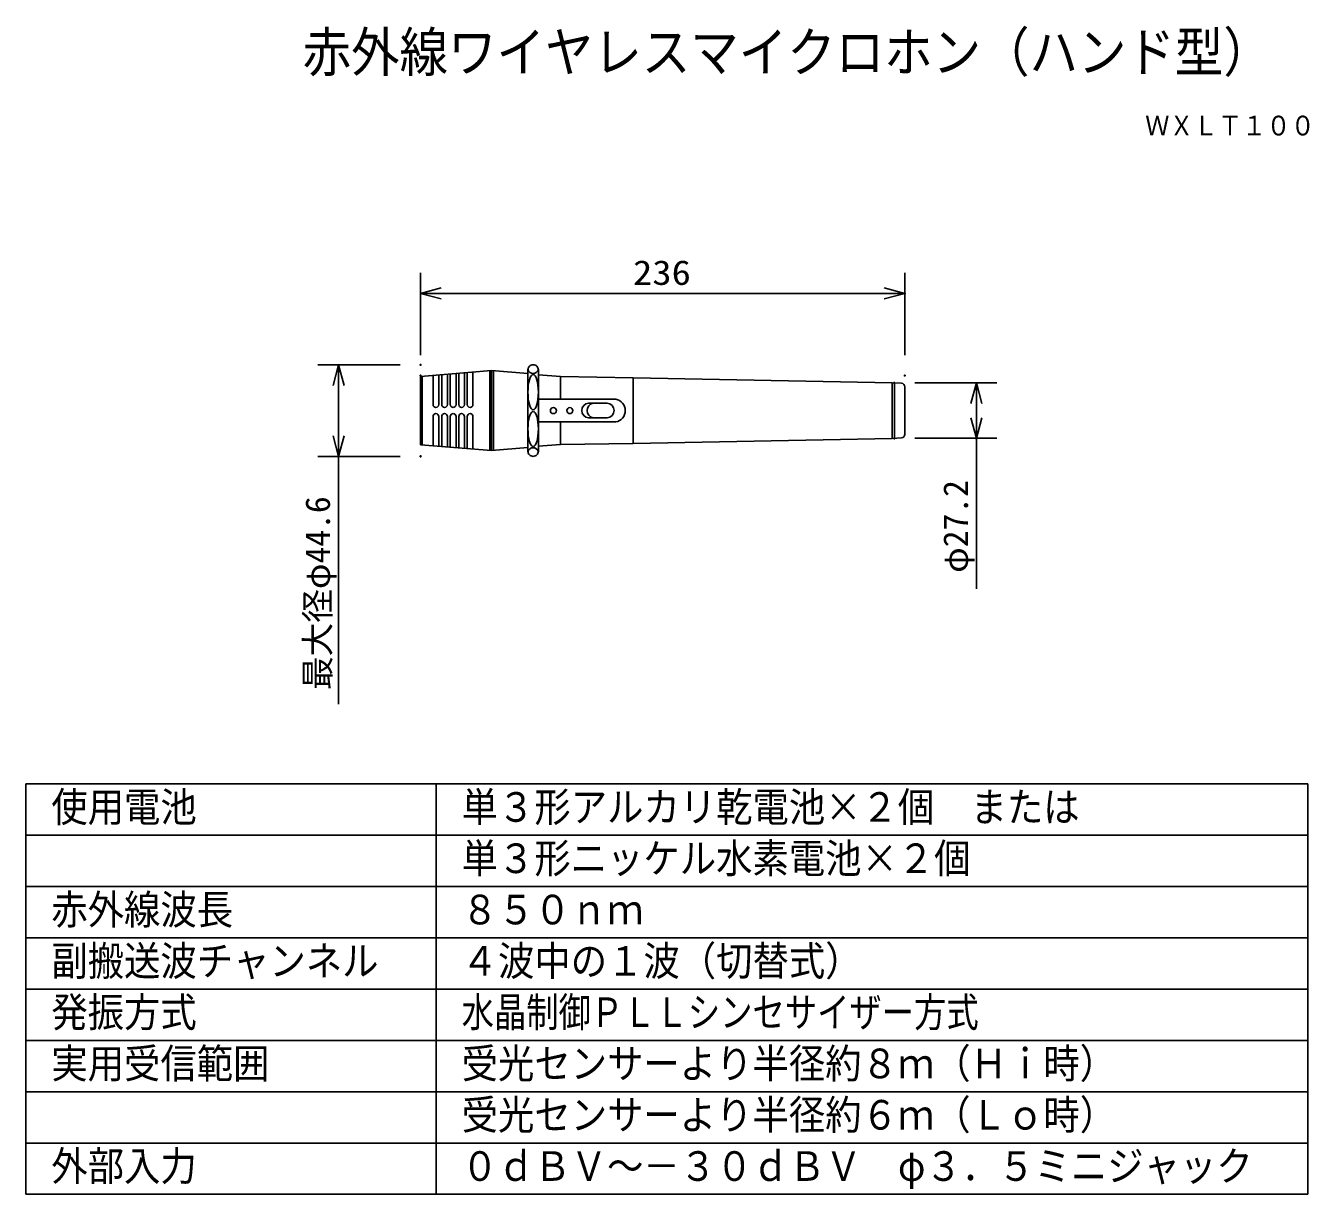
# Model space of a CAD drawing. Units: millimetres, scale not verified. Extents: x -63 to 63, y -57 to 57.
import ezdxf
from ezdxf.enums import TextEntityAlignment as Align

# ---------------------------------------------------------------- set-up
doc = ezdxf.new("R2010")
doc.units = ezdxf.units.MM
doc.header["$LTSCALE"] = 0.190236
doc.header["$PDMODE"] = 32
doc.header["$PDSIZE"] = 0.0951
for name, color, linetype in [('0-0_MOJI1', 2, 'Continuous'), ('0-1_TOUROKU', 1, 'Continuous'), ('0-2_GAIKEI', 1, 'Continuous'), ('0-3_WAKU', 7, 'Continuous')]:
    doc.layers.add(name, color=color, linetype=linetype)
doc.styles.add('ＭＳ ゴシック', font='')
doc.styles.get('ＭＳ ゴシック').set_extended_font_data('MS Gothic')

# ---------------------------------------------------------------- blocks, each defined once
blk = doc.blocks.new('_OPEN30')
at = {"layer": '0-3_WAKU'}
blk.add_line((0, 0), (-1, 0), dxfattribs=at)
blk.add_lwpolyline([(-1, 0.26795), (0, 0), (-1, -0.26795)], dxfattribs=at)

msp = doc.modelspace()

# ---------------------------------------------------------------- linework, layer by layer
at = {"layer": '0-2_GAIKEI', "color": 3}
for p, q in [((-24.0086, 25.3062), (-24.0086, 33.3062)), ((23.1915, 25.3062), (23.1915, 33.3062)), ((-22.0086, 31.3062), (21.1915, 31.3062)), ((-26.0045, 24.3509), (-34.0045, 24.3509)), ((24.1869, 22.5953), (32.1869, 22.5953)), ((-32.0045, 22.3509), (-32.0045, 17.4309)), ((30.1869, 20.5953), (30.1869, 19.1865)), ((24.1869, 17.1865), (32.1869, 17.1865)), ((30.1869, 17.1865), (30.1869, 2.5198)), ((-26.0045, 15.4309), (-34.0045, 15.4309)), ((-32.0045, 15.4309), (-32.0045, -8.7358))]:
    msp.add_line(p, q, dxfattribs=at)
at = {"layer": '0-2_GAIKEI', "color": 7}
for p, q in [((-17.096, 23.7875), (-24.0086, 23.2226)), ((-17.096, 23.7875), (-13.5394, 23.4968)), ((-13.5394, 23.8503), (-13.5394, 15.9315)), ((-12.5241, 23.8503), (-12.5241, 15.9315)), ((-24.0086, 23.2226), (-24.0086, 16.5592)), ((-17.2592, 23.7741), (-17.2592, 16.0077)), ((-16.8809, 23.7699), (-16.8809, 16.0119)), ((-10.3787, 23.1984), (-12.5241, 23.366)), ((-10.3787, 23.1984), (-10.3787, 20.9996)), ((-3.284, 23.0927), (-3.284, 16.6891)), ((21.9636, 22.6109), (22.875, 22.5474)), ((23.1915, 22.208), (23.1915, 17.5738)), ((-12.5241, 20.9996), (-4.9767, 20.9996)), ((-12.5241, 18.7823), (-4.9767, 18.7823)), ((-10.3787, 18.7823), (-10.3787, 16.5834)), ((-17.096, 15.9944), (-24.0086, 16.5592)), ((-17.096, 15.9944), (-13.5394, 16.285)), ((-10.3787, 16.5834), (-12.5241, 16.4158)), ((21.9636, 17.1709), (22.875, 17.2344))]:
    msp.add_line(p, q, dxfattribs=at)
at = {"layer": '0-2_GAIKEI'}
for p, q in [((-17.096, 23.7875), (-17.096, 15.9944)), ((-23.8393, 23.2365), (-23.8393, 16.5453)), ((-22.783, 23.3228), (-22.783, 20.4693)), ((-22.2269, 23.3682), (-22.2269, 20.4693)), ((-21.9382, 23.3918), (-21.9382, 20.4693)), ((-21.382, 23.4373), (-21.382, 20.4693)), ((-21.1032, 23.46), (-21.1032, 20.4693)), ((-20.5471, 23.5055), (-20.5471, 20.4693)), ((-20.2782, 23.5274), (-20.2782, 20.4693)), ((-19.7221, 23.5729), (-19.7221, 20.4693)), ((-19.4532, 23.5949), (-19.4532, 20.4693)), ((-18.8971, 23.6403), (-18.8971, 20.4693)), ((21.9636, 22.6109), (21.9636, 17.1709)), ((22.1869, 22.5953), (22.1869, 17.1865)), ((-7.6279, 20.613), (-5.7996, 20.613)), ((-22.783, 16.459), (-22.783, 19.3125)), ((-22.2269, 16.4136), (-22.2269, 19.3125)), ((-21.9382, 16.39), (-21.9382, 19.3125)), ((-21.382, 16.3446), (-21.382, 19.3125)), ((-21.1032, 16.3218), (-21.1032, 19.3125)), ((-20.5471, 16.2763), (-20.5471, 19.3125)), ((-20.2782, 16.2544), (-20.2782, 19.3125)), ((-19.7221, 16.2089), (-19.7221, 19.3125)), ((-19.4532, 16.187), (-19.4532, 19.3125)), ((-18.8971, 16.1415), (-18.8971, 19.3125)), ((-7.6279, 19.1688), (-5.7996, 19.1688))]:
    msp.add_line(p, q, dxfattribs=at)
at = {"layer": '0-2_GAIKEI', "color": 7}
for points in [[(-10.3787, 23.1984), (-3.284, 23.0927), (21.9636, 22.6109)], [(-10.3787, 16.5834), (-3.284, 16.6891), (21.9636, 17.1709)]]:
    msp.add_lwpolyline(points, dxfattribs=at)
at = {"layer": '0-2_GAIKEI'}
for centre in [(-11.0506, 19.8909), (-9.4546, 19.8909)]:
    msp.add_circle(centre, 0.2948, dxfattribs=at)
at = {"layer": '0-2_GAIKEI', "color": 7}
for centre, radius, start, end in [((-13.0388, 23.8503), 0.5006, 89.19494, 180), ((-13.0247, 23.8503), 0.5006, 0, 90.80506), ((22.8513, 22.208), 0.3402, 0, 86.01264), ((-5.1713, 19.8909), 1.1256, 279.95345, 80.04655), ((22.8513, 17.5738), 0.3402, 273.98736, 0), ((-13.0388, 15.9315), 0.5006, 180, 270.80506), ((-13.0247, 15.9315), 0.5006, 269.19494, 0)]:
    msp.add_arc(centre, radius, start, end, dxfattribs=at)
at = {"layer": '0-2_GAIKEI'}
for centre, radius, start, end in [((-13.0336, 24.0489), 0.5402, 200.59955, 340.49004), ((-22.505, 20.4693), 0.2781, 180, 270), ((-22.505, 20.4693), 0.2781, 270, 0), ((-21.6601, 20.4693), 0.2781, 180, 270), ((-21.6601, 20.4693), 0.2781, 270, 0), ((-20.8252, 20.4693), 0.2781, 180, 270), ((-20.8252, 20.4693), 0.2781, 270, 0), ((-20.0002, 20.4693), 0.2781, 180, 270), ((-20.0002, 20.4693), 0.2781, 270, 0), ((-19.1752, 20.4693), 0.2781, 180, 270), ((-19.1752, 20.4693), 0.2781, 270, 0), ((-7.5643, 19.8909), 0.7249, 95.03241, 264.96759), ((-7.0242, 19.8909), 0.7463, 104.65263, 255.34737), ((-5.8632, 19.8909), 0.7249, 275.03241, 84.96759), ((-22.505, 19.3125), 0.2781, 90, 180), ((-22.505, 19.3125), 0.2781, 0, 90), ((-21.6601, 19.3125), 0.2781, 90, 180), ((-21.6601, 19.3125), 0.2781, 0, 90), ((-20.8252, 19.3125), 0.2781, 90, 180), ((-20.8252, 19.3125), 0.2781, 0, 90), ((-20.0002, 19.3125), 0.2781, 90, 180), ((-20.0002, 19.3125), 0.2781, 0, 90), ((-19.1752, 19.3125), 0.2781, 90, 180), ((-19.1752, 19.3125), 0.2781, 0, 90), ((-13.0336, 15.7329), 0.5402, 19.50996, 159.40045)]:
    msp.add_arc(centre, radius, start, end, dxfattribs=at)
for centre, major_axis in [((-13.0315, 21.6846), (0, -1.7176)), ((-13.0315, 18.0972), (0, 1.7176))]:
    msp.add_ellipse(centre, major_axis=major_axis, ratio=0.295702, dxfattribs=at)
at = {"layer": '0-3_WAKU', "color": 4}
for p, q in [((62.5001, -16.5), (-62.5001, -16.5)), ((-62.5001, -16.5), (-62.5001, -56.5001)), ((-22.5, -56.5001), (-22.5, -16.5)), ((62.5001, -56.5001), (62.5001, -16.5)), ((-62.5001, -56.5001), (62.5001, -56.5001))]:
    msp.add_line(p, q, dxfattribs=at)
at = {"layer": '0-3_WAKU', "color": 1}
for p, q in [((-62.5001, -21.5), (62.5001, -21.5)), ((-62.5001, -26.5), (62.5001, -26.5)), ((-62.5001, -31.5001), (62.5001, -31.5001)), ((-62.5001, -36.5001), (62.5001, -36.5001)), ((-62.5001, -41.5001), (62.5001, -41.5001)), ((-62.5001, -46.5001), (62.5001, -46.5001)), ((-62.5001, -51.5001), (62.5001, -51.5001))]:
    msp.add_line(p, q, dxfattribs=at)
at = {"layer": '0-3_WAKU'}
for p in [(23.1915, 31.3062), (-24.0045, 24.3509), (-24.0086, 23.3062), (22.1869, 22.5953), (23.1915, 23.3062), (22.1869, 17.1865), (30.1869, 17.1865), (-32.0045, 15.4309), (-24.0045, 15.4309)]:
    msp.add_point(p, dxfattribs=at)

# ---------------------------------------------------------------- block references
at = {"layer": '0-2_GAIKEI', "xscale": 2, "yscale": 2}
for p, rotation in [((-24.0086, 31.3062), 180), ((-32.0045, 24.3509), 90), ((30.1869, 22.5953), 90), ((30.1869, 17.1865), 270), ((-32.0045, 15.4309), 270)]:
    msp.add_blockref('_OPEN30', p, dxfattribs=dict(at, rotation=rotation))
msp.add_blockref('_OPEN30', (23.1915, 31.3062), dxfattribs=at)

# ---------------------------------------------------------------- texts
at = {"layer": '0-0_MOJI1', "style": 'ＭＳ ゴシック'}
for s, height, width, p in [('赤外線ワイヤレスマイクロホン（ハンド型）', 3.848, 0.9, (-35.5001, 51.7599)), ('使用電池', 2.887, 0.9, (-60.0001, -21.0552)), ('単３形アルカリ乾電池×２個\u3000または', 2.887, 0.9, (-20, -21.0552)), ('単３形ニッケル水素電池×２個', 2.887, 0.9, (-20, -26.0552)), ('赤外線波長', 2.887, 0.9, (-60.0001, -31.0552)), ('８５０ｎｍ', 2.887, 0.9, (-20, -31.0552)), ('副搬送波チャンネル', 2.887, 0.9, (-60.0001, -36.0552)), ('４波中の１波（切替式）', 2.887, 0.9, (-20, -36.0552)), ('発振方式', 2.887, 0.9, (-60.0001, -41.0552)), ('水晶制御ＰＬＬシンセサイザー方式', 2.887, 0.8, (-20, -41.0552)), ('実用受信範囲', 2.887, 0.9, (-60.0001, -46.0552)), ('受光センサーより半径約８ｍ（Ｈｉ時）', 2.887, 0.9, (-20, -46.0552)), ('受光センサーより半径約６ｍ（Ｌｏ時）', 2.887, 0.9, (-20, -51.0552)), ('外部入力', 2.887, 0.9, (-60.0001, -56.0552)), ('０ｄＢＶ～－３０ｄＢＶ\u3000φ３．５ミニジャック', 2.887, 0.9, (-20, -56.0552))]:
    msp.add_text(s, height=height, dxfattribs=dict(at, width=width)).set_placement(p, align=Align.BOTTOM_LEFT)
at = {"layer": '0-1_TOUROKU', "style": 'ＭＳ ゴシック', "width": 0.9}
msp.add_text('ＷＸＬＴ１００', height=1.925, dxfattribs=at).set_placement((46.6334, 46.13), align=Align.BOTTOM_LEFT)
at = {"layer": '0-2_GAIKEI', "color": 3, "style": 'ＭＳ ゴシック', "width": 1.15}
msp.add_text('236', height=2.406, dxfattribs=at).set_placement((-3.2957, 31.4158), align=Align.BOTTOM_LEFT)
at = {"layer": '0-2_GAIKEI', "color": 3, "style": 'ＭＳ ゴシック'}
for s, p in [('φ27.2', (30.0773, 4.0795)), ('最大径φ44.6', (-32.1141, -7.3474))]:
    msp.add_text(s, height=2.406, rotation=90, dxfattribs=at).set_placement(p, align=Align.BOTTOM_LEFT)

doc.saveas('drawing.dxf')
